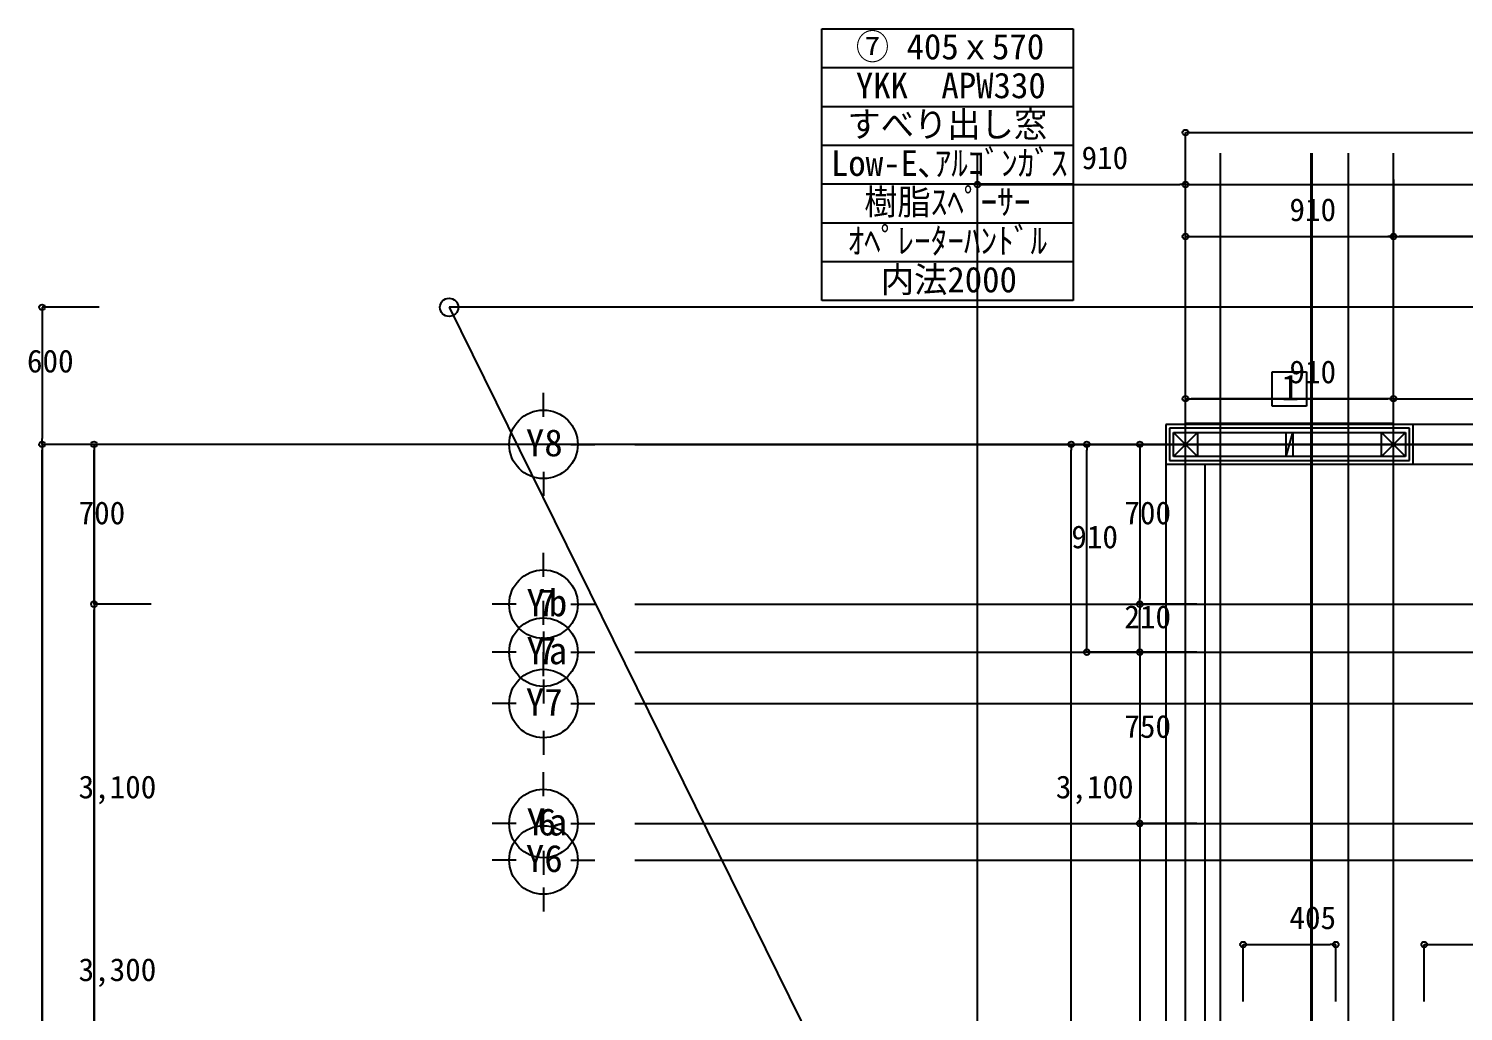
# Model space of a CAD drawing. Header units: metres. Extents: x 10861 to 26950, y 7268 to 22750.
# Drawn here: x 10862 to 17141, y 18448 to 22750 of the extents above; entities that cross this region are included whole.
import ezdxf

# ---------------------------------------------------------------- set-up
doc = ezdxf.new("R2010")
doc.units = ezdxf.units.M

msp = doc.modelspace()

# ---------------------------------------------------------------- linework, layer by layer
at = {"layer": 'COL_1F'}
for p, q in [((15872.2, 20877.5), (15872.2, 20982.5)), ((15872.2, 20982.5), (15977.2, 20982.5)), ((15977.2, 20877.5), (15872.2, 20982.5)), ((15872.2, 20877.5), (15977.2, 20982.5)), ((15977.2, 20982.5), (15977.2, 20877.5)), ((16782.2, 20877.5), (16782.2, 20982.5)), ((16782.2, 20982.5), (16887.2, 20982.5)), ((16887.2, 20877.5), (16782.2, 20982.5)), ((16782.2, 20877.5), (16887.2, 20982.5)), ((16887.2, 20982.5), (16887.2, 20877.5)), ((15977.2, 20877.5), (15872.2, 20877.5)), ((16887.2, 20877.5), (16782.2, 20877.5))]:
    msp.add_line(p, q, dxfattribs=at)
at = {"layer": 'GLID'}
for p, q in [((15014.7, 10010), (15014.7, 22205)), ((15924.7, 9325), (15924.7, 22205)), ((16077.5, 10010), (16077.5, 22205)), ((16474.6, 10010), (16474.6, 22205)), ((16478.7, 9325), (16478.7, 22205)), ((16638.6, 10010), (16638.6, 22205)), ((16834.7, 9325), (16834.7, 22205)), ((13114.7, 21050), (13114.7, 21155)), ((12994.7, 20930), (12889.7, 20930)), ((13234.7, 20930), (13339.7, 20930)), ((13514.7, 20930), (24358.1, 20930)), ((13114.7, 20810), (13114.7, 20705)), ((13114.7, 20350), (13114.7, 20455)), ((12994.7, 20230), (12889.7, 20230)), ((13114.7, 20140), (13114.7, 20245)), ((13234.7, 20230), (13339.7, 20230)), ((13514.7, 20230), (24358.1, 20230)), ((13114.7, 20110), (13114.7, 20005)), ((12994.7, 20020), (12889.7, 20020)), ((13114.7, 19915), (13114.7, 20020)), ((13234.7, 20020), (13339.7, 20020)), ((13514.7, 20020), (24358.1, 20020)), ((13114.7, 19900), (13114.7, 19795)), ((12994.7, 19795), (12889.7, 19795)), ((13234.7, 19795), (13339.7, 19795)), ((13514.7, 19795), (24358.1, 19795)), ((13114.7, 19675), (13114.7, 19570)), ((13114.7, 19390), (13114.7, 19495)), ((13114.7, 19230), (13114.7, 19335)), ((12994.7, 19270), (12889.7, 19270)), ((13234.7, 19270), (13339.7, 19270)), ((13514.7, 19270), (24358.1, 19270)), ((12994.7, 19110), (12889.7, 19110)), ((13114.7, 19150), (13114.7, 19045)), ((13234.7, 19110), (13339.7, 19110)), ((13514.7, 19110), (24358.1, 19110)), ((13114.7, 18990), (13114.7, 18885))]:
    msp.add_line(p, q, dxfattribs=at)
for centre in [(13114.7, 20930), (13114.7, 20230), (13114.7, 20020), (13114.7, 19795), (13114.7, 19270), (13114.7, 19110)]:
    msp.add_circle(centre, 150, dxfattribs=at)
at = {"layer": 'WALL_BRACED_1F'}
for p, q in [((16304.7, 21097.5), (16304.7, 21247.5)), ((16304.7, 21247.5), (16454.7, 21247.5)), ((16454.7, 21247.5), (16454.7, 21097.5)), ((16454.7, 21097.5), (16304.7, 21097.5)), ((15924.7, 21022.5), (16834.7, 21022.5)), ((15924.7, 21022.5), (16834.7, 21022.5))]:
    msp.add_line(p, q, dxfattribs=at)
at = {"layer": 'WALL_NORMAL_1F'}
for p, q in [((16921.2, 21016.5), (15838.2, 21016.5)), ((15838.2, 21016.5), (15838.2, 20843.5)), ((16905.2, 21000.5), (15854.2, 21000.5)), ((15854.2, 21000.5), (15854.2, 20859.5)), ((15977.2, 20982.5), (16782.2, 20982.5)), ((16364.7, 20877.5), (16364.7, 20982.5)), ((16364.7, 20982.5), (16394.7, 20982.5)), ((16364.7, 20877.5), (16394.7, 20982.5)), ((16394.7, 20982.5), (16394.7, 20877.5)), ((16905.2, 20859.5), (16905.2, 21000.5)), ((16921.2, 20843.5), (16921.2, 21016.5)), ((18328.2, 21016.5), (16921.2, 21016.5)), ((15854.2, 20859.5), (16905.2, 20859.5)), ((16782.2, 20877.5), (15977.2, 20877.5)), ((16394.7, 20877.5), (16364.7, 20877.5)), ((15838.2, 20843.5), (16921.2, 20843.5)), ((15838.2, 20843.5), (15838.2, 17916.5)), ((16011.2, 17916.5), (16011.2, 20843.5)), ((16921.2, 20843.5), (18328.2, 20843.5))]:
    msp.add_line(p, q, dxfattribs=at)
at = {"layer": 'データ 001_1F'}
for p, q in [((14332.5, 21560), (14332.5, 22750)), ((14332.5, 22750), (15432.5, 22750)), ((15432.5, 22750), (15432.5, 21560)), ((14332.5, 22580), (15432.5, 22580)), ((14332.5, 22410), (15432.5, 22410)), ((15924.7, 22045), (15924.7, 22295)), ((15924.7, 22295), (15949.7, 22295)), ((15949.7, 22295), (22699.7, 22295)), ((14332.5, 22240), (15432.5, 22240)), ((14332.5, 22070), (15432.5, 22070)), ((15014.7, 21817.5), (15014.7, 22067.5)), ((15014.7, 22067.5), (15039.7, 22067.5)), ((15039.7, 22067.5), (15899.7, 22067.5)), ((15924.7, 22067.5), (15899.7, 22067.5)), ((15924.7, 21840), (15924.7, 22067.5)), ((15924.7, 22067.5), (15949.7, 22067.5)), ((15924.7, 21817.5), (15924.7, 22067.5)), ((15924.7, 22067.5), (15924.7, 22067.5)), ((15924.7, 21817.5), (15924.7, 22067.5)), ((15924.7, 22067.5), (15949.7, 22067.5)), ((15924.7, 22045), (15924.7, 22045)), ((15949.7, 22067.5), (22011, 22067.5)), ((15949.7, 22067.5), (22699.7, 22067.5)), ((16834.7, 22090), (16834.7, 21840)), ((16834.7, 22090), (16834.7, 22090)), ((14332.5, 21900), (15432.5, 21900)), ((15014.7, 21817.5), (15014.7, 21817.5)), ((15924.7, 7962.5), (15924.7, 21845)), ((15924.7, 21590), (15924.7, 21840)), ((15924.7, 21840), (15949.7, 21840)), ((15924.7, 21840), (15924.7, 21840)), ((15924.7, 21590), (15924.7, 21840)), ((15924.7, 21840), (15949.7, 21840)), ((15924.7, 21817.5), (15924.7, 21817.5)), ((15924.7, 21817.5), (15924.7, 21817.5)), ((15949.7, 21840), (16809.7, 21840)), ((15949.7, 21840), (18389.7, 21840)), ((16834.7, 21840), (16809.7, 21840)), ((16834.7, 14350), (16834.7, 21840)), ((16834.7, 21840), (16834.7, 21840)), ((16834.7, 21840), (16859.7, 21840)), ((16834.7, 21840), (16834.7, 21840)), ((20103.1, 21840), (16859.7, 21840)), ((14332.5, 21730), (15432.5, 21730)), ((15432.5, 21560), (14332.5, 21560)), ((15924.7, 21590), (15924.7, 21590)), ((15924.7, 21590), (15924.7, 21590)), ((16834.7, 21590), (16834.7, 21590)), ((11170, 21530), (10920, 21530)), ((10920, 21530), (10920, 21505)), ((10920, 21505), (10920, 20955)), ((11170, 21530), (11170, 21530)), ((15924.7, 20880), (15924.7, 21130)), ((15924.7, 21130), (15949.7, 21130)), ((15924.7, 20880), (15924.7, 21130)), ((15924.7, 21130), (15949.7, 21130)), ((15924.7, 21130), (15924.7, 21130)), ((15949.7, 21130), (16809.7, 21130)), ((16809.7, 21130), (15949.7, 21130)), ((16834.7, 21130), (16809.7, 21130)), ((16834.7, 21130), (16809.7, 21130)), ((16834.7, 20880), (16834.7, 21130)), ((16834.7, 21130), (16834.7, 21130)), ((16834.7, 21130), (16859.7, 21130)), ((16834.7, 21130), (16859.7, 21130)), ((16834.7, 20880), (16834.7, 21130)), ((16859.7, 21130), (18389.7, 21130)), ((16859.7, 21130), (18389.7, 21130)), ((10920, 20930), (10920, 20955)), ((11170, 20930), (10920, 20930)), ((10920, 20930), (10920, 20930)), ((11170, 20930), (10920, 20930)), ((10920, 20930), (10920, 20905)), ((11147.5, 20930), (10920, 20930)), ((10920, 20930), (10920, 20905)), ((10920, 20930), (10920, 20930)), ((11147.5, 20930), (11147.5, 20905)), ((11397.5, 20930), (11147.5, 20930)), ((11147.5, 20930), (11147.5, 20905)), ((11147.5, 20930), (11147.5, 20930)), ((11147.5, 20930), (11147.5, 20930)), ((11170, 20930), (11170, 20930)), ((11170, 20930), (11170, 20930)), ((26367.5, 20930), (11375, 20930)), ((11397.5, 20930), (11397.5, 20930)), ((11397.5, 20930), (11397.5, 20930)), ((15674.7, 20930), (15424.7, 20930)), ((15424.7, 20930), (15424.7, 20905)), ((15424.7, 20930), (15424.7, 20930)), ((15742.5, 20930), (15492.5, 20930)), ((15492.5, 20930), (15492.5, 20905)), ((15492.5, 20930), (15492.5, 20930)), ((15674.7, 20930), (15674.7, 20930)), ((15974.7, 20930), (15724.7, 20930)), ((15724.7, 20930), (15724.7, 20905)), ((15742.5, 20930), (15742.5, 20930)), ((15974.7, 20930), (15974.7, 20930)), ((10920, 20905), (10920, 10850)), ((10920, 10550), (10920, 20905)), ((11147.5, 20905), (11147.5, 17855)), ((11147.5, 20255), (11147.5, 20905)), ((15424.7, 17855), (15424.7, 20905)), ((15492.5, 20045), (15492.5, 20905)), ((15724.7, 20905), (15724.7, 20255)), ((15924.7, 20880), (15924.7, 20880)), ((15924.7, 20880), (15924.7, 20880)), ((16834.7, 20880), (16834.7, 20880)), ((16834.7, 20880), (16834.7, 20880)), ((16834.7, 20880), (16834.7, 20880)), ((16834.7, 20880), (16834.7, 20880)), ((11147.5, 20230), (11147.5, 20255)), ((11147.5, 20230), (11147.5, 20205)), ((11147.5, 20230), (11147.5, 20230)), ((11397.5, 20230), (11147.5, 20230)), ((11397.5, 20230), (11397.5, 20230)), ((11397.5, 20230), (11397.5, 20230)), ((15724.7, 20230), (15724.7, 20255)), ((15974.7, 20230), (15724.7, 20230)), ((15724.7, 20230), (15724.7, 20230)), ((15974.7, 20230), (15724.7, 20230)), ((15724.7, 20230), (15724.7, 20205)), ((15724.7, 20230), (15724.7, 20230)), ((15974.7, 20230), (15974.7, 20230)), ((15974.7, 20230), (15974.7, 20230)), ((11147.5, 16955), (11147.5, 20205)), ((15724.7, 20045), (15724.7, 20205)), ((15492.5, 20020), (15492.5, 20045)), ((15724.7, 20020), (15724.7, 20045)), ((15742.5, 20020), (15492.5, 20020)), ((15724.7, 20020), (15724.7, 19995)), ((15974.7, 20020), (15724.7, 20020)), ((15724.7, 19995), (15724.7, 19295)), ((15742.5, 20020), (15742.5, 20020)), ((15974.7, 20020), (15974.7, 20020)), ((15974.7, 20020), (15974.7, 20020)), ((15724.7, 19270), (15724.7, 19295)), ((15974.7, 19270), (15724.7, 19270)), ((15724.7, 19270), (15724.7, 19270)), ((15724.7, 19270), (15724.7, 19245)), ((15724.7, 19245), (15724.7, 17367.4)), ((15974.7, 19270), (15974.7, 19270)), ((15974.7, 19270), (15974.7, 19270))]:
    msp.add_line(p, q, dxfattribs=at)
for centre in [(15924.7, 22295), (15014.7, 22067.5), (15924.7, 22067.5), (15924.7, 22067.5), (15924.7, 22067.5), (15924.7, 21840), (15924.7, 21840), (16834.7, 21840), (16834.7, 21840), (10920, 21530), (15924.7, 21130), (15924.7, 21130), (16834.7, 21130), (16834.7, 21130), (16834.7, 21130), (16834.7, 21130), (10920, 20930), (10920, 20930), (10920, 20930), (11147.5, 20930), (11147.5, 20930), (15424.7, 20930), (15492.5, 20930), (15724.7, 20930), (11147.5, 20230), (11147.5, 20230), (15724.7, 20230), (15724.7, 20230), (15492.5, 20020), (15724.7, 20020), (15724.7, 20020), (15724.7, 19270), (15724.7, 19270)]:
    msp.add_circle(centre, 12.5, dxfattribs=at)
at = {"layer": '建具(金属窓)_1F'}
for p, q in [((16177.2, 18490), (16177.2, 18740)), ((16177.2, 18740), (16202.2, 18740)), ((16202.2, 18740), (16557.2, 18740)), ((16582.2, 18740), (16557.2, 18740)), ((16582.2, 18490), (16582.2, 18740)), ((16582.2, 18740), (16582.2, 18740)), ((16969.7, 18490), (16969.7, 18740)), ((16969.7, 18740), (16994.7, 18740)), ((16994.7, 18740), (17584.7, 18740)), ((16177.2, 18490), (16177.2, 18490)), ((16582.2, 18490), (16582.2, 18490)), ((16969.7, 18490), (16969.7, 18490))]:
    msp.add_line(p, q, dxfattribs=at)
for centre in [(16177.2, 18740), (16582.2, 18740), (16969.7, 18740)]:
    msp.add_circle(centre, 12.5, dxfattribs=at)
at = {"layer": '部屋_1F'}
for p, q in [((12701.7, 21530), (19069.8, 8614.6)), ((24901.7, 21530), (12701.7, 21530))]:
    msp.add_line(p, q, dxfattribs=at)
msp.add_circle((12701.7, 21530), 40, dxfattribs=at)

# ---------------------------------------------------------------- texts
at = {"layer": 'GLID'}
for s, height, p in [('Y8', 118.79, (13037.5, 20877.5)), ('Y', 118.8, (13040.5, 20177.5)), ('7', 118.8, (13089.2, 20177.5)), ('b', 118.8, (13137.9, 20177.5)), ('Y', 118.8, (13040.5, 19967.5)), ('7', 118.8, (13089.2, 19967.5)), ('a', 118.8, (13137.9, 19967.5)), ('Y7', 118.79, (13037.5, 19742.5)), ('Y', 118.8, (13040.5, 19217.5)), ('6', 118.8, (13089.2, 19217.5)), ('a', 118.8, (13137.9, 19217.5)), ('Y6', 118.79, (13037.5, 19057.5))]:
    msp.add_text(s, height=height, dxfattribs=at).set_placement(p)
at = {"layer": 'WALL_BRACED_1F'}
msp.add_text('1', height=112, dxfattribs=at).set_placement((16344.7, 21123))
at = {"layer": 'データ 001_1F'}
for s, height, p in [('⑦ 405ｘ570', 112, (14481.9, 22615.5)), ('YKK\u3000APW330', 112, (14481.9, 22445.5)), ('すべり出し窓', 112, (14445.5, 22275.5)), ('Low-E､ｱﾙｺﾞﾝｶﾞｽ', 112, (14372.7, 22105.5)), ('910', 100, (15469.7, 22135)), ('樹脂ｽﾍﾟｰｻｰ', 112, (14518.4, 21935.5)), ('910', 100, (16379.7, 21907.5)), ('ｵﾍﾟﾚｰﾀｰﾊﾝﾄﾞﾙ', 112, (14445.5, 21765.5)), ('内法2000', 112, (14591.2, 21595.5)), ('600', 100, (10854.2, 21244.7)), ('910', 100, (16379.7, 21197.5)), ('910', 100, (16379.7, 21197.5)), ('700', 100, (11080, 20580)), ('700', 100, (15657.2, 20580)), ('910', 100, (15425, 20475)), ('210', 100, (15657.2, 20125)), ('750', 100, (15657.2, 19645)), ('3,100', 100, (11080, 19380)), ('3,100', 100, (15357.2, 19380)), ('3,300', 100, (11080, 18580))]:
    msp.add_text(s, height=height, dxfattribs=at).set_placement(p)
at = {"layer": '建具(金属窓)_1F'}
msp.add_text('405', height=100, dxfattribs=at).set_placement((16379.7, 18807.5))

doc.saveas('drawing.dxf')
